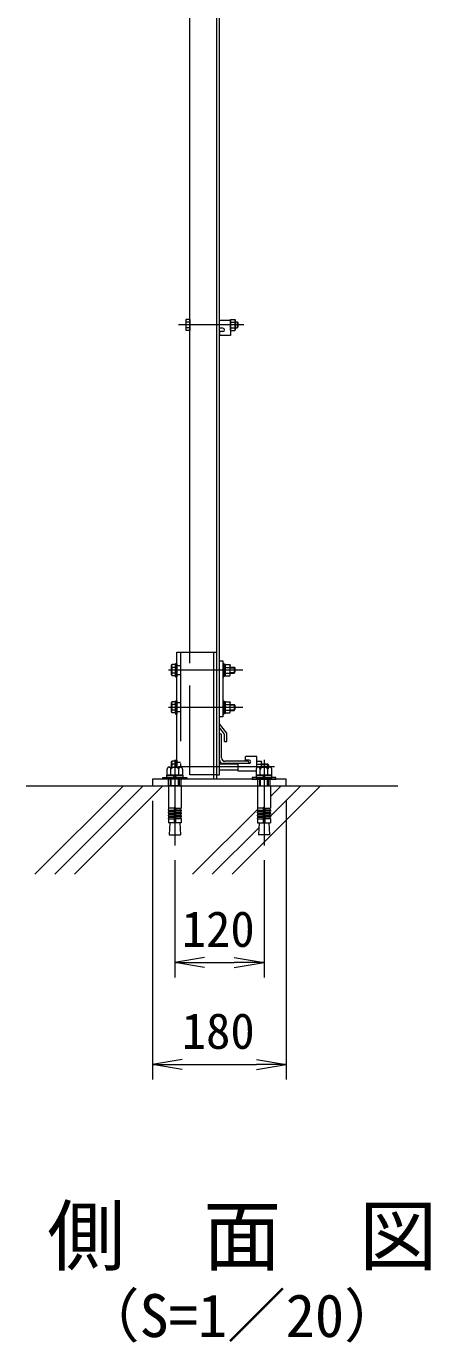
# Model space of a CAD drawing. Units: millimetres, scale not verified. Extents: x -4200 to 4200, y -2970 to 2970.
# Drawn here: x 72 to 616, y -205 to 1566 of the extents above; entities that cross this region are included whole.
import ezdxf
from ezdxf.enums import TextEntityAlignment as Align

# ---------------------------------------------------------------- set-up
doc = ezdxf.new("R2010")
doc.units = ezdxf.units.MM
doc.header["$LTSCALE"] = 20
doc.linetypes.add('DASHED', pattern=[7.5, 6, -1.5])
doc.linetypes.add('USER1', pattern=[50.8, 31.75, -6.35, 6.35, -6.35])
for name, color, linetype, lineweight in [('0-0_D-STR1', 1, 'Continuous', 18), ('0-1_D-BMK', 2, 'USER1', 13), ('0-2_D-STR-DIM', 7, 'Continuous', 9), ('0-3_D-STR3', 3, 'Continuous', 13), ('0-5_0', 7, 'Continuous', 9), ('0-A_D-DCR-HCH', 7, 'Continuous', 9), ('0-B_D-STR4', 7, 'Continuous', 9)]:
    doc.layers.add(name, color=color, linetype=linetype, lineweight=lineweight)
doc.layers.add('0-6_D-TTL-TXT', color=7, linetype='Continuous')
doc.styles.add('ＭＳ ゴシック', font='')
doc.styles.get('ＭＳ ゴシック').set_extended_font_data('MS Gothic')

# ---------------------------------------------------------------- blocks, each defined once
blk = doc.blocks.new('_Open')
at = {"layer": '0-5_0'}
blk.add_line((-20, 3.33), (0, 0), dxfattribs=at)
blk.add_lwpolyline([(-20, -3.33), (0, 0), (-20, 0)], dxfattribs=at)

msp = doc.modelspace()

# ---------------------------------------------------------------- linework, layer by layer
at = {"layer": '0-0_D-STR1'}
for p, q in [((291.53, 723.92), (291.53, 2358.92)), ((328.03, 558.92), (328.03, 2358.92)), ((331.53, 558.92), (331.53, 2358.92)), ((341.53, 614.65), (331.53, 627.15)), ((332.53, 613.92), (331.53, 613.92)), ((331.53, 578.92), (331.53, 613.92)), ((334.53, 581.42), (334.53, 611.92)), ((338.53, 603.65), (338.53, 613.53)), ((338.53, 603.65), (341.53, 603.65)), ((341.53, 603.65), (341.53, 614.65)), ((371.53, 573.92), (336.53, 573.92)), ((369.53, 576.92), (339.03, 576.92)), ((371.53, 574.92), (371.53, 573.92)), ((328.03, 558.92), (331.53, 558.92))]:
    msp.add_line(p, q, dxfattribs=at)
at = {"layer": '0-0_D-STR1', "linetype": 'DASHED'}
for p, q in [((291.53, 558.92), (291.53, 723.92)), ((328.03, 558.92), (291.53, 558.92))]:
    msp.add_line(p, q, dxfattribs=at)
at = {"layer": '0-0_D-STR1'}
msp.add_lwpolyline([(338.53, 613.53), (331.53, 622.58), (331.53, 627.15)], dxfattribs=at)
for centre, radius, start, end in [((332.53, 611.92), 2, 0, 90), ((336.53, 578.92), 5, 180, 270), ((339.03, 581.42), 4.5, 180, 270), ((369.53, 574.92), 2, 0, 90)]:
    msp.add_arc(centre, radius, start, end, dxfattribs=at)
at = {"layer": '0-1_D-BMK'}
for p, q in [((364.53, 1163.92), (276.53, 1163.92)), ((363.17, 699.42), (263.17, 699.42)), ((363.17, 649.42), (263.17, 649.42)), ((271.53, 578.82), (271.53, 463.83)), ((405.76, 569.42), (276.53, 569.42)), ((391.53, 578.82), (391.53, 463.83))]:
    msp.add_line(p, q, dxfattribs=at)
at = {"layer": '0-2_D-STR-DIM'}
for p, q in [((241.53, 523.92), (241.53, 148.91)), ((421.53, 523.92), (421.53, 148.91)), ((271.53, 443.83), (271.53, 286.09)), ((391.53, 443.83), (391.53, 286.09)), ((311.53, 306.09), (351.53, 306.09)), ((281.53, 168.91), (381.53, 168.91))]:
    msp.add_line(p, q, dxfattribs=at)
at = {"layer": '0-3_D-STR3'}
for p, q in [((286.23, 1170.22), (286.92, 1171.42)), ((286.23, 1170.22), (286.23, 1157.62)), ((291.53, 1171.42), (286.92, 1171.42)), ((291.53, 1171.42), (291.53, 1156.41)), ((346.53, 1169.92), (331.53, 1169.92)), ((346.53, 1156.41), (346.53, 1171.42)), ((346.53, 1169.92), (346.53, 1149.92)), ((353.03, 1157.67), (353.03, 1170.17)), ((286.23, 1157.62), (286.92, 1156.41)), ((291.53, 1167.67), (286.92, 1167.67)), ((291.53, 1160.16), (286.92, 1160.16)), ((291.53, 1156.41), (286.92, 1156.41)), ((336.28, 1159.42), (331.53, 1159.42)), ((336.28, 1154.92), (331.53, 1154.92)), ((331.53, 1154.92), (331.53, 1149.92)), ((346.53, 1167.67), (352.3, 1167.67)), ((346.53, 1160.16), (352.3, 1160.16)), ((353.03, 1167.92), (355.33, 1167.92)), ((353.03, 1159.92), (355.33, 1159.92)), ((355.33, 1167.92), (356.53, 1166.72)), ((356.53, 1166.72), (356.53, 1161.12)), ((346.53, 1149.92), (331.53, 1149.92)), ((272.43, 708.42), (274.03, 708.42)), ((274.03, 569.02), (274.03, 723.92)), ((274.03, 723.92), (328.03, 723.92)), ((274.03, 708.42), (274.03, 690.42)), ((324.03, 552.92), (324.03, 723.92)), ((328.03, 552.92), (328.03, 723.92)), ((336.03, 708.42), (337.63, 708.42)), ((337.63, 708.42), (337.63, 690.42)), ((267.13, 705.72), (267.82, 706.92)), ((267.13, 693.12), (267.13, 705.72)), ((267.13, 693.12), (267.82, 691.91)), ((272.43, 706.92), (267.82, 706.92)), ((272.43, 703.17), (267.82, 703.17)), ((272.43, 695.66), (267.82, 695.66)), ((272.43, 691.91), (267.82, 691.91)), ((272.43, 691.91), (272.43, 706.92)), ((339.63, 691.91), (339.63, 706.92)), ((339.63, 703.17), (345.4, 703.17)), ((339.63, 695.66), (345.4, 695.66)), ((346.13, 693.17), (346.13, 705.67)), ((346.13, 703.42), (351.23, 703.42)), ((346.13, 702.67), (351.98, 702.67)), ((346.13, 696.17), (351.98, 696.17)), ((346.13, 695.42), (351.23, 695.42)), ((351.23, 703.42), (352.43, 702.22)), ((351.23, 703.42), (351.23, 695.42)), ((351.23, 695.42), (352.43, 696.62)), ((352.43, 702.22), (352.43, 696.62)), ((267.13, 655.72), (267.82, 656.92)), ((267.13, 643.12), (267.13, 655.72)), ((272.43, 656.92), (267.82, 656.92)), ((272.43, 658.42), (274.03, 658.42)), ((272.43, 641.91), (272.43, 656.92)), ((274.03, 658.42), (274.03, 640.42)), ((336.03, 658.42), (337.63, 658.42)), ((337.63, 658.42), (337.63, 640.42)), ((339.63, 641.91), (339.63, 656.92)), ((346.13, 643.17), (346.13, 655.67)), ((267.13, 643.12), (267.82, 641.91)), ((272.43, 653.17), (267.82, 653.17)), ((272.43, 645.66), (267.82, 645.66)), ((272.43, 641.91), (267.82, 641.91)), ((339.63, 653.17), (345.4, 653.17)), ((339.63, 645.66), (345.4, 645.66)), ((346.13, 653.42), (351.23, 653.42)), ((346.13, 652.67), (351.98, 652.67)), ((346.13, 646.17), (351.98, 646.17)), ((346.13, 645.42), (351.23, 645.42)), ((351.23, 653.42), (352.43, 652.22)), ((351.23, 653.42), (351.23, 645.42)), ((351.23, 645.42), (352.43, 646.62)), ((352.43, 652.22), (352.43, 646.62)), ((267.13, 575.72), (267.82, 576.92)), ((267.13, 569.02), (267.13, 575.72)), ((272.43, 576.92), (267.82, 576.92)), ((272.43, 573.17), (267.82, 573.17)), ((272.43, 578.42), (272.43, 569.02)), ((272.43, 578.42), (274.03, 578.42)), ((272.43, 569.02), (272.43, 576.92)), ((274.03, 578.42), (274.03, 569.02)), ((331.53, 573.42), (356.78, 573.42)), ((371.53, 573.92), (356.78, 573.92)), ((356.78, 563.42), (356.78, 573.92)), ((371.53, 573.92), (356.78, 573.92)), ((381.78, 583.42), (366.78, 583.42)), ((366.78, 578.42), (366.78, 583.42)), ((381.78, 583.42), (366.78, 583.42)), ((371.53, 578.42), (366.78, 578.42)), ((381.78, 568.13), (381.78, 583.42)), ((381.78, 573.17), (387.55, 573.17)), ((388.28, 569.02), (388.28, 575.67)), ((388.28, 573.42), (396.23, 573.42)), ((388.28, 572.67), (396.98, 572.67)), ((396.23, 573.42), (397.43, 572.22)), ((396.23, 573.42), (396.23, 569.02)), ((397.43, 572.22), (397.43, 569.02)), ((331.53, 565.42), (356.78, 565.42)), ((381.14, 563.42), (356.78, 563.42)), ((280.18, 543.92), (262.88, 543.92))]:
    msp.add_line(p, q, dxfattribs=at)
at = {"layer": '0-3_D-STR3', "linetype": 'DASHED'}
for p, q in [((279.03, 723.92), (279.03, 569)), ((279.03, 705.42), (274.03, 705.42)), ((279.03, 693.42), (274.03, 693.42)), ((279.03, 655.42), (274.03, 655.42)), ((279.03, 643.42), (274.03, 643.42)), ((279.03, 575.42), (274.03, 575.42)), ((263.03, 543.92), (263.03, 552.92)), ((280.04, 543.92), (280.04, 552.92)), ((383.02, 543.92), (383.02, 552.92)), ((400.03, 543.92), (400.03, 552.92))]:
    msp.add_line(p, q, dxfattribs=at)
at = {"layer": '0-3_D-STR3', "lineweight": 18}
for p, q in [((263.73, 569.02), (279.32, 569.02)), ((399.32, 569.02), (383.73, 569.02)), ((385.53, 569.02), (397.53, 569.02)), ((255.53, 552.92), (255.53, 555.22)), ((255.53, 555.22), (287.53, 555.22)), ((287.53, 552.92), (255.53, 552.92)), ((260.78, 558.22), (282.28, 558.22)), ((260.78, 555.22), (260.78, 558.22)), ((282.28, 555.22), (260.78, 555.22)), ((261.14, 558.22), (261.14, 566.52)), ((281.92, 558.22), (261.14, 558.22)), ((265.53, 543.92), (265.53, 552.92)), ((266.33, 558.22), (266.33, 566.52)), ((266.61, 543.92), (266.61, 552.92)), ((270.03, 555.22), (270.83, 558.22)), ((273.03, 558.22), (272.22, 555.22)), ((276.45, 543.92), (276.45, 552.92)), ((276.72, 558.22), (276.72, 566.52)), ((277.53, 552.92), (277.53, 543.92)), ((281.92, 566.52), (281.92, 558.22)), ((282.28, 558.22), (282.28, 555.22)), ((287.53, 555.22), (287.53, 552.92)), ((375.53, 555.22), (375.53, 552.92)), ((407.53, 555.22), (375.53, 555.22)), ((375.53, 552.92), (407.53, 552.92)), ((402.28, 558.22), (380.78, 558.22)), ((380.78, 558.22), (380.78, 555.22)), ((380.78, 555.22), (402.28, 555.22)), ((381.14, 566.52), (381.14, 558.22)), ((381.14, 558.22), (401.92, 558.22)), ((385.53, 552.92), (385.53, 543.92)), ((386.33, 558.22), (386.33, 566.52)), ((386.61, 543.92), (386.61, 552.92)), ((390.03, 558.22), (390.83, 555.22)), ((393.03, 555.22), (392.22, 558.22)), ((396.45, 543.92), (396.45, 552.92)), ((396.72, 558.22), (396.72, 566.52)), ((397.53, 543.92), (397.53, 552.92)), ((401.92, 558.22), (401.92, 566.52)), ((402.28, 555.22), (402.28, 558.22)), ((407.53, 552.92), (407.53, 555.22)), ((262.88, 543.92), (262.88, 513.88)), ((280.18, 543.92), (280.18, 513.88)), ((382.88, 543.92), (382.88, 513.88)), ((400.18, 543.92), (400.18, 513.88)), ((270.53, 513.88), (262.88, 513.88)), ((262.88, 511.38), (263.31, 513.84)), ((270.53, 513.88), (270.53, 493.92)), ((272.53, 513.88), (272.53, 493.92)), ((272.53, 513.88), (280.18, 513.88)), ((280.18, 511.38), (279.74, 513.84)), ((390.53, 513.88), (382.88, 513.88)), ((382.88, 511.38), (383.31, 513.84)), ((390.53, 513.88), (390.53, 493.92)), ((392.53, 513.88), (400.18, 513.88)), ((392.53, 513.88), (392.53, 493.92)), ((400.18, 511.38), (399.74, 513.84)), ((262.88, 511.38), (270.53, 511.38)), ((262.88, 511.38), (262.88, 509.88)), ((262.88, 509.88), (270.53, 509.88)), ((262.88, 507.38), (263.31, 509.84)), ((262.88, 507.38), (270.53, 507.38)), ((262.88, 507.38), (262.88, 505.88)), ((262.88, 505.88), (270.53, 505.88)), ((262.88, 503.38), (263.31, 505.84)), ((262.88, 503.38), (270.53, 503.38)), ((262.88, 503.38), (262.88, 501.88)), ((262.88, 501.88), (270.53, 501.88)), ((262.88, 499.42), (263.31, 501.88)), ((262.88, 499.42), (270.53, 499.42)), ((262.88, 499.42), (262.88, 493.92)), ((280.18, 511.38), (272.53, 511.38)), ((280.18, 509.88), (272.53, 509.88)), ((280.18, 507.38), (272.53, 507.38)), ((280.18, 505.88), (272.53, 505.88)), ((280.18, 503.38), (272.53, 503.38)), ((280.18, 501.88), (272.53, 501.88)), ((280.18, 499.42), (272.53, 499.42)), ((280.18, 507.38), (279.74, 509.84)), ((280.18, 503.38), (279.74, 505.84)), ((280.18, 499.42), (279.74, 501.88)), ((280.18, 511.38), (280.18, 509.88)), ((280.18, 507.38), (280.18, 505.88)), ((280.18, 503.38), (280.18, 501.88)), ((280.18, 499.42), (280.18, 493.92)), ((382.88, 511.38), (390.53, 511.38)), ((382.88, 511.38), (382.88, 509.88)), ((382.88, 509.88), (390.53, 509.88)), ((382.88, 507.38), (383.31, 509.84)), ((382.88, 507.38), (390.53, 507.38)), ((382.88, 507.38), (382.88, 505.88)), ((382.88, 505.88), (390.53, 505.88)), ((382.88, 503.38), (383.31, 505.84)), ((382.88, 503.38), (390.53, 503.38)), ((382.88, 503.38), (382.88, 501.88)), ((382.88, 499.42), (383.31, 501.88)), ((382.88, 501.88), (390.53, 501.88)), ((382.88, 499.42), (390.53, 499.42)), ((382.88, 499.42), (382.88, 493.92)), ((400.18, 511.38), (392.53, 511.38)), ((400.18, 509.88), (392.53, 509.88)), ((400.18, 507.38), (392.53, 507.38)), ((400.18, 505.88), (392.53, 505.88)), ((400.18, 503.38), (392.53, 503.38)), ((400.18, 501.88), (392.53, 501.88)), ((400.18, 499.42), (392.53, 499.42)), ((400.18, 507.38), (399.74, 509.84)), ((400.18, 503.38), (399.74, 505.84)), ((400.18, 499.42), (399.74, 501.88)), ((400.18, 511.38), (400.18, 509.88)), ((400.18, 507.38), (400.18, 505.88)), ((400.18, 503.38), (400.18, 501.88)), ((400.18, 499.42), (400.18, 493.92)), ((280.18, 493.92), (262.88, 493.92)), ((264.86, 493.92), (263.95, 477.82)), ((278.19, 493.92), (279.11, 477.82)), ((382.88, 493.92), (400.18, 493.92)), ((384.86, 493.92), (383.95, 477.82)), ((398.19, 493.92), (399.11, 477.82)), ((263.95, 477.82), (279.11, 477.82)), ((399.11, 477.82), (383.95, 477.82))]:
    msp.add_line(p, q, dxfattribs=at)
at = {"layer": '0-3_D-STR3'}
for points in [[(346.53, 1171.42), (352.3, 1171.42), (353.03, 1170.17)], [(346.53, 1156.41), (352.3, 1156.41), (353.03, 1157.67)], [(355.33, 1167.92), (355.33, 1159.92), (356.53, 1161.12)], [(272.43, 708.42), (272.43, 690.42), (274.03, 690.42)], [(336.03, 708.42), (336.03, 690.42), (337.63, 690.42)], [(339.63, 706.92), (345.4, 706.92), (346.13, 705.67)], [(339.63, 691.91), (345.4, 691.91), (346.13, 693.17)], [(272.43, 658.42), (272.43, 640.42), (274.03, 640.42)], [(336.03, 658.42), (336.03, 640.42), (337.63, 640.42)], [(339.63, 656.92), (345.4, 656.92), (346.13, 655.67)], [(339.63, 641.91), (345.4, 641.91), (346.13, 643.17)], [(381.78, 576.92), (387.55, 576.92), (388.28, 575.67)]]:
    msp.add_lwpolyline(points, dxfattribs=at)
for points in [[(331.53, 711.92), (336.03, 711.92), (336.03, 636.92), (331.53, 636.92)], [(339.63, 707.12), (337.63, 707.12), (337.63, 691.72), (339.63, 691.72)], [(339.63, 657.12), (337.63, 657.12), (337.63, 641.72), (339.63, 641.72)], [(241.53, 543.92), (421.53, 543.92), (421.53, 552.92), (241.53, 552.92)]]:
    msp.add_lwpolyline(points, close=True, dxfattribs=at)
for centre, radius, start, end in [((289.67, 1169.55), 3.32, 145.61585, 214.38415), ((349.56, 1169.55), 3.32, 325.61586, 34.38414), ((298.76, 1163.92), 12.42, 162.4121, 197.5879), ((289.67, 1158.29), 3.32, 145.61585, 214.38415), ((336.28, 1157.17), 2.25, 270, 90), ((340.46, 1163.92), 12.42, 342.4121, 17.5879), ((349.56, 1158.29), 3.32, 325.61585, 34.38416), ((279.66, 699.42), 12.42, 162.4121, 197.5879), ((270.57, 705.04), 3.32, 145.61585, 214.38415), ((270.57, 693.79), 3.32, 145.61585, 214.38415), ((342.66, 705.04), 3.32, 325.61586, 34.38414), ((333.56, 699.42), 12.42, 342.4121, 17.5879), ((342.66, 693.79), 3.32, 325.61585, 34.38416), ((270.57, 655.04), 3.32, 145.61585, 214.38415), ((342.66, 655.04), 3.32, 325.61586, 34.38414), ((279.66, 649.42), 12.42, 162.4121, 197.5879), ((270.57, 643.79), 3.32, 145.61585, 214.38415), ((333.56, 649.42), 12.42, 342.4121, 17.5879), ((342.66, 643.79), 3.32, 325.61585, 34.38416), ((279.66, 569.42), 12.42, 162.4121, 181.84567), ((270.57, 575.05), 3.32, 145.61585, 214.38415), ((371.53, 576.17), 2.25, 270, 90), ((384.81, 575.05), 3.32, 325.61586, 34.38414), ((375.71, 569.42), 12.42, 358.15433, 17.5879)]:
    msp.add_arc(centre, radius, start, end, dxfattribs=at)
at = {"layer": '0-3_D-STR3', "lineweight": 18}
for centre, radius, start, end in [((263.73, 566.42), 2.6, 2.20423, 177.79577), ((271.53, 562.37), 6.65, 38.61324, 141.38676), ((279.32, 566.42), 2.6, 2.20423, 177.79577), ((383.73, 566.42), 2.6, 2.20423, 177.79577), ((391.53, 562.37), 6.65, 38.61324, 141.38676), ((399.32, 566.42), 2.6, 2.20423, 177.79577), ((271.53, 513.88), 1, 0, 180), ((391.53, 513.88), 1, 0, 180)]:
    msp.add_arc(centre, radius, start, end, dxfattribs=at)
at = {"layer": '0-A_D-DCR-HCH'}
for p, q in [((83.3, 424.86), (202.36, 543.92)), ((109.82, 424.86), (228.88, 543.92)), ((136.34, 424.86), (255.4, 543.92)), ((348.47, 424.86), (467.53, 543.92)), ((400.18, 503.08), (441.01, 543.92)), ((400.18, 529.6), (414.5, 543.92)), ((295.43, 424.86), (383.08, 512.5)), ((321.95, 424.86), (384.49, 487.4))]:
    msp.add_line(p, q, dxfattribs=at)
at = {"layer": '0-B_D-STR4'}
msp.add_line((71.66, 543.92), (571.66, 543.92), dxfattribs=at)

# ---------------------------------------------------------------- block references
at = {"layer": '0-2_D-STR-DIM', "xscale": 2, "yscale": 2, "rotation": 180}
for p in [(271.53, 306.09), (241.53, 168.91)]:
    msp.add_blockref('_Open', p, dxfattribs=at)
at = {"layer": '0-2_D-STR-DIM', "xscale": 2, "yscale": 2}
for p in [(391.53, 306.09), (421.53, 168.91)]:
    msp.add_blockref('_Open', p, dxfattribs=at)

# ---------------------------------------------------------------- texts
at = {"layer": '0-2_D-STR-DIM', "style": 'ＭＳ ゴシック'}
for s, p in [('120', (280.88, 312.84)), ('180', (280.88, 175.65))]:
    msp.add_text(s, height=48.09, dxfattribs=at).set_placement(p, align=Align.BOTTOM_LEFT)
at = {"layer": '0-6_D-TTL-TXT', "style": 'ＭＳ ゴシック'}
for s, height, p in [('側\u3000面\u3000図', 76.98, (99.77, -123.02)), ('側\u3000面\u3000図', 76.98, (99.77, -123.02)), ('（S=1／20）', 57.77, (145.25, -215)), ('（S=1／20）', 57.77, (145.25, -215))]:
    msp.add_text(s, height=height, dxfattribs=at).set_placement(p, align=Align.BOTTOM_LEFT)

doc.saveas('drawing.dxf')
